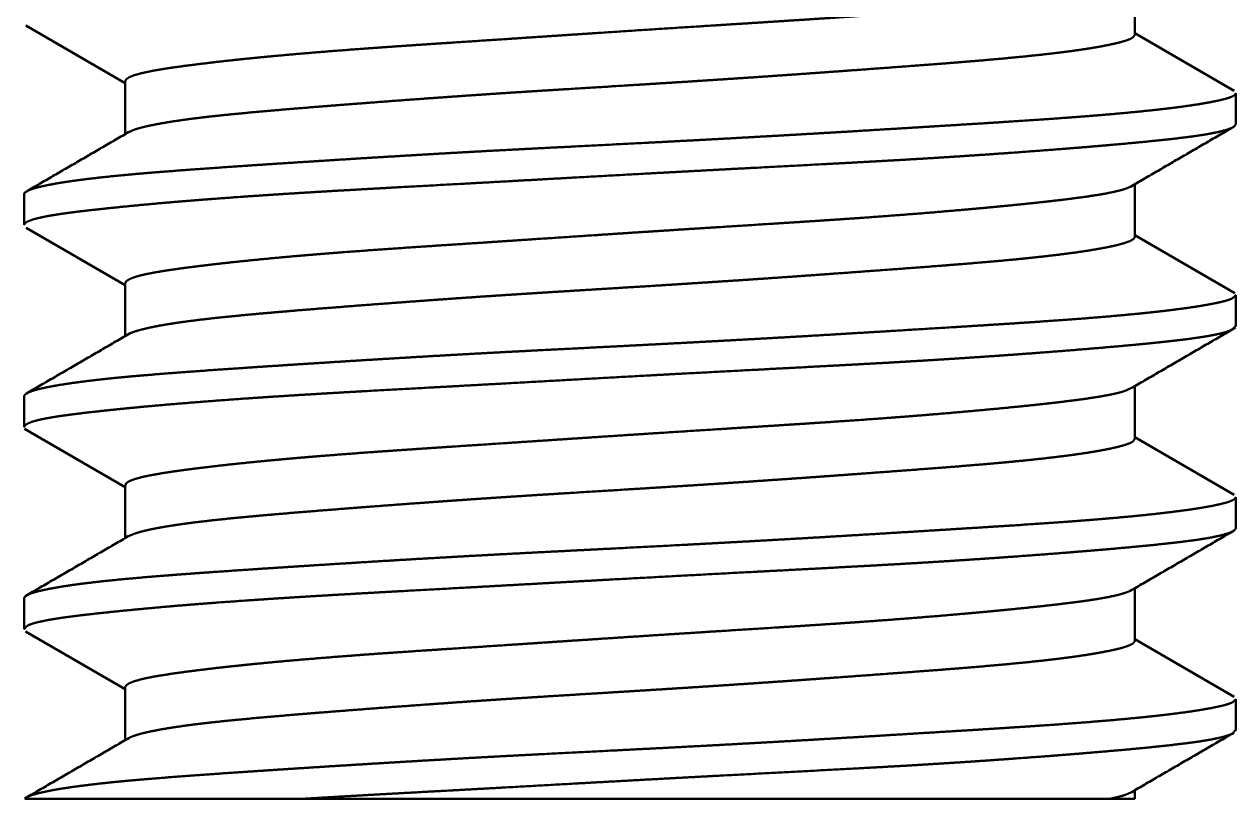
# Paper-space layout 'Layout1' of a CAD drawing. Header units: millimetres. Extents: x 0 to 420, y 0 to 297.
# Drawn here: x 142.78 to 148.78, y 153.61 to 157.44 of the extents above; entities that cross this region are included whole.
import ezdxf

# ---------------------------------------------------------------- set-up
doc = ezdxf.new("R2010")
doc.units = ezdxf.units.MM
doc.layers.add('170', color=7, linetype='Continuous', true_color=0xffffff)

psp = doc.layouts.get("Layout1")

# ---------------------------------------------------------------- linework, layer by layer
at = {"layer": '170', "color": 155, "linetype": 'Continuous', "lineweight": 50}
for p, q in [((148.285, 157.3909), (148.285, 157.6513)), ((142.7931, 157.4366), (143.285, 157.1508)), ((148.7765, 157.1137), (148.285, 157.3993)), ((143.285, 157.1601), (143.285, 156.8991)), ((148.785, 156.9491), (148.785, 157.102)), ((142.785, 156.6019), (142.785, 156.4491)), ((148.285, 156.3909), (148.285, 156.6509)), ((142.7953, 156.4353), (143.285, 156.1509)), ((148.781, 156.1109), (148.285, 156.399)), ((143.285, 156.1601), (143.285, 155.8992)), ((148.785, 155.9491), (148.785, 156.102)), ((148.285, 155.3909), (148.285, 155.6514)), ((142.785, 155.602), (142.785, 155.4491)), ((142.787, 155.4407), (143.285, 155.1513)), ((148.7764, 155.1138), (148.285, 155.3993)), ((143.285, 155.1601), (143.285, 154.8993)), ((148.785, 154.9492), (148.785, 155.1019)), ((148.285, 154.391), (148.285, 154.6508)), ((142.785, 154.602), (142.785, 154.449)), ((142.792, 154.4372), (143.285, 154.1509)), ((148.7773, 154.1132), (148.285, 154.3992)), ((143.285, 154.1601), (143.285, 153.899)), ((148.785, 153.9491), (148.785, 154.1019)), ((148.285, 153.6088), (148.285, 153.6508))]:
    psp.add_line(p, q, dxfattribs=at)
for points, knots in [([(148.2753, 157.6457), (148.2343, 157.627), (148.2001, 157.6174), (148.1572, 157.6079), (148.1451, 157.6056), (148.1324, 157.6033), (148.1192, 157.601), (148.1054, 157.5986), (148.0764, 157.594), (148.0454, 157.5894), (147.9777, 157.5803), (147.9023, 157.5711), (147.8193, 157.5617), (147.7287, 157.5522), (147.6804, 157.5473), (147.6305, 157.5424), (147.5791, 157.5375), (147.5262, 157.5326), (147.4163, 157.5227), (147.3007, 157.5128), (147.1793, 157.503), (147.0522, 157.4932), (147.0196, 157.4908), (146.9867, 157.4884), (146.9204, 157.4837), (146.8532, 157.4791), (146.7853, 157.4745), (146.6471, 157.4654), (146.5058, 157.4563), (146.3614, 157.4471), (146.288, 157.4425), (146.2139, 157.4378), (145.9168, 157.4188), (145.619, 157.3993), (145.4699, 157.3894), (145.3953, 157.3844), (145.3211, 157.3795), (145.175, 157.3697), (144.8911, 157.3511), (144.7533, 157.3419), (144.6855, 157.3373), (144.6184, 157.3327), (144.5523, 157.328), (144.4875, 157.3234), (144.3622, 157.3141), (144.2424, 157.3046), (144.128, 157.295), (144.019, 157.2852), (143.9926, 157.2827), (143.9666, 157.2802), (143.9409, 157.2777), (143.9157, 157.2753), (143.8667, 157.2703), (143.8196, 157.2653), (143.7309, 157.2554), (143.6498, 157.2457), (143.576, 157.2362), (143.5099, 157.2269), (143.4945, 157.2246), (143.4796, 157.2223), (143.4653, 157.22), (143.4516, 157.2177), (143.4257, 157.2131), (143.4021, 157.2086), (143.3613, 157.1994), (143.3291, 157.1902), (143.3055, 157.1809), (143.2908, 157.1713), (143.285, 157.1605)], [0, 0, 0.008958, 0.016017, 0.024754, 0.027207, 0.029767, 0.03244, 0.035217, 0.04106, 0.04729, 0.060881, 0.07598, 0.092586, 0.110718, 0.120362, 0.130342, 0.140609, 0.151162, 0.173114, 0.196193, 0.220401, 0.245749, 0.25226, 0.258817, 0.272045, 0.285433, 0.298973, 0.326515, 0.354671, 0.383446, 0.398068, 0.412833, 0.472045, 0.531385, 0.561105, 0.575976, 0.590749, 0.619876, 0.67646, 0.703918, 0.717438, 0.730815, 0.743993, 0.756899, 0.781887, 0.805797, 0.828631, 0.850386, 0.855654, 0.860853, 0.865981, 0.871024, 0.880823, 0.890248, 0.907979, 0.924235, 0.939019, 0.952311, 0.955401, 0.95839, 0.961272, 0.964045, 0.969263, 0.974055, 0.982372, 0.98903, 0.994068, 0.997567, 1, 1]), ([(143.2962, 156.9057), (143.33, 156.9209), (143.3453, 156.9258), (143.3627, 156.9307), (143.3825, 156.9357), (143.4044, 156.9406), (143.4543, 156.9506), (143.5124, 156.9605), (143.5784, 156.9702), (143.6524, 156.9798), (143.6925, 156.9845), (143.7346, 156.9891), (143.7564, 156.9914), (143.7787, 156.9938), (143.8013, 156.9961), (143.8244, 156.9983), (143.9206, 157.0075), (144.0231, 157.0166), (144.1318, 157.0258), (144.2468, 157.0351), (144.2766, 157.0375), (144.3373, 157.0423), (144.4308, 157.0495), (144.4944, 157.0544), (144.6244, 157.0642), (144.7582, 157.074), (144.8958, 157.0838), (145.0373, 157.0936), (145.1095, 157.0985), (145.1823, 157.1033), (145.2554, 157.108), (145.3287, 157.1127), (145.4759, 157.1218), (145.7733, 157.1401), (145.9235, 157.1495), (145.9987, 157.1542), (146.0734, 157.1589), (146.2212, 157.1685), (146.3669, 157.1782), (146.5107, 157.188), (146.5818, 157.193), (146.6874, 157.2004), (146.7572, 157.2054), (146.9273, 157.2178), (147.1837, 157.2368), (147.3047, 157.2459), (147.3634, 157.2505), (147.4209, 157.2551), (147.4492, 157.2574), (147.5047, 157.262), (147.5318, 157.2642), (147.6357, 157.2735), (147.7325, 157.2828), (147.8224, 157.2922), (147.9052, 157.3018), (147.944, 157.3067), (147.9809, 157.3116), (148.0159, 157.3166), (148.0488, 157.3215), (148.1081, 157.3314), (148.159, 157.3412), (148.2014, 157.3508), (148.2354, 157.3602), (148.2426, 157.3625), (148.2492, 157.3648), (148.2553, 157.3672), (148.2608, 157.3695), (148.2701, 157.3741), (148.2771, 157.3787), (148.285, 157.391)], [0, 0, 0.007386, 0.010566, 0.014175, 0.018222, 0.022693, 0.032829, 0.04454, 0.057817, 0.072669, 0.080693, 0.089118, 0.093483, 0.097934, 0.102464, 0.107074, 0.126297, 0.146768, 0.168477, 0.191437, 0.197375, 0.20949, 0.228146, 0.240825, 0.266762, 0.293458, 0.320909, 0.349128, 0.363524, 0.378039, 0.392599, 0.407206, 0.436562, 0.495838, 0.525763, 0.54075, 0.55564, 0.585109, 0.614172, 0.642833, 0.657011, 0.678085, 0.692007, 0.725924, 0.77707, 0.801218, 0.812932, 0.824406, 0.830052, 0.841131, 0.846539, 0.86729, 0.886644, 0.904618, 0.921206, 0.928977, 0.936395, 0.943426, 0.950039, 0.961997, 0.9723, 0.980959, 0.987979, 0.989477, 0.990874, 0.992168, 0.993357, 0.995422, 0.997096, 1, 1]), ([(148.785, 157.1019), (148.7814, 157.0944), (148.7756, 157.0898), (148.7671, 157.0852), (148.756, 157.0807), (148.7422, 157.0761), (148.7068, 157.0669), (148.6612, 157.0574), (148.6052, 157.0476), (148.5387, 157.0377), (148.5205, 157.0351), (148.5016, 157.0326), (148.4821, 157.0301), (148.4621, 157.0276), (148.4204, 157.0227), (148.3765, 157.0178), (148.2819, 157.0081), (148.1784, 156.9985), (148.1234, 156.9938), (148.0661, 156.9892), (148.0366, 156.9868), (148.0065, 156.9845), (147.9759, 156.9822), (147.9447, 156.9799), (147.8159, 156.9708), (147.6805, 156.9618), (147.5387, 156.9527), (147.3141, 156.9388), (147.1562, 156.9292), (146.9108, 156.9142), (146.7431, 156.9042), (146.5723, 156.8943), (146.3981, 156.8845), (146.2207, 156.8747), (146.1311, 156.8699), (146.0414, 156.8652), (145.8624, 156.8558), (145.5053, 156.8376), (145.2828, 156.8262), (145.1939, 156.8216), (145.0618, 156.8145), (144.9749, 156.8098), (144.8041, 156.8001), (144.6371, 156.7902), (144.474, 156.7803), (144.2755, 156.7679), (144.198, 156.763), (144.0851, 156.7557), (144.012, 156.7509), (143.871, 156.7415), (143.7368, 156.7323), (143.6096, 156.7232), (143.4895, 156.7141), (143.4606, 156.7118), (143.4323, 156.7096), (143.4046, 156.7073), (143.3775, 156.705), (143.325, 156.7004), (143.2749, 156.6959), (143.1815, 156.6865), (143.0974, 156.6768), (143.0588, 156.6719), (143.0225, 156.6669), (143.0052, 156.6644), (142.9886, 156.6618), (142.9725, 156.6593), (142.9571, 156.6568), (142.9021, 156.6468), (142.8578, 156.6369), (142.8239, 156.6272), (142.8004, 156.6177), (142.7927, 156.613), (142.7876, 156.6083), (142.786, 156.6059), (142.7852, 156.6036), (142.785, 156.6021)], [0, 0, 0.001374, 0.002596, 0.004192, 0.006187, 0.008591, 0.014638, 0.022361, 0.031771, 0.042899, 0.045951, 0.049104, 0.052349, 0.055688, 0.062643, 0.069966, 0.085708, 0.102909, 0.112058, 0.121577, 0.126476, 0.131469, 0.136557, 0.141732, 0.163118, 0.185581, 0.209101, 0.246374, 0.272566, 0.313268, 0.341078, 0.36942, 0.398295, 0.427713, 0.442583, 0.457444, 0.487123, 0.546325, 0.583218, 0.597952, 0.619861, 0.634266, 0.662596, 0.690291, 0.717353, 0.750282, 0.763136, 0.781877, 0.794007, 0.817409, 0.839666, 0.860782, 0.880736, 0.885532, 0.890233, 0.894834, 0.899339, 0.908058, 0.916394, 0.931931, 0.945954, 0.9524, 0.958463, 0.961351, 0.964141, 0.966835, 0.969422, 0.978671, 0.986195, 0.992035, 0.996222, 0.997727, 0.998873, 0.999336, 0.999747, 1, 1]), ([(142.785, 156.4492), (142.7874, 156.4558), (142.7924, 156.4606), (142.8001, 156.4655), (142.8234, 156.4749), (142.8571, 156.4841), (142.9013, 156.4932), (142.9559, 156.5023), (142.9712, 156.5046), (142.9872, 156.5068), (143.0039, 156.5091), (143.0212, 156.5114), (143.0575, 156.516), (143.0961, 156.5205), (143.1802, 156.5299), (143.2734, 156.5395), (143.3756, 156.5494), (143.4871, 156.5595), (143.5164, 156.562), (143.5463, 156.5645), (143.5766, 156.567), (143.6074, 156.5695), (143.6701, 156.5745), (143.7346, 156.5794), (143.8687, 156.5892), (144.0095, 156.5987), (144.1571, 156.6081), (144.3115, 156.6174), (144.4712, 156.6265), (144.6345, 156.6356), (144.9721, 156.654), (145.0587, 156.6588), (145.1904, 156.6661), (145.2793, 156.6711), (145.5023, 156.6835), (145.8594, 156.7032), (146.0381, 156.7129), (146.2169, 156.7224), (146.3063, 156.7272), (146.3949, 156.7318), (146.7405, 156.75), (146.9081, 156.759), (147.0722, 156.7681), (147.1127, 156.7704), (147.193, 156.7751), (147.2328, 156.7774), (147.3113, 156.7822), (147.388, 156.7871), (147.5365, 156.7969), (147.6783, 156.8069), (147.8136, 156.8169), (147.9422, 156.8268), (148.004, 156.8318), (148.0638, 156.8367), (148.1213, 156.8416), (148.1766, 156.8463), (148.2803, 156.8557), (148.375, 156.865), (148.4607, 156.8741), (148.5372, 156.8832), (148.5549, 156.8855), (148.572, 156.8878), (148.5884, 156.8901), (148.6041, 156.8924), (148.6335, 156.897), (148.6604, 156.9017), (148.7062, 156.9112), (148.7417, 156.921), (148.7555, 156.9259), (148.7667, 156.9309), (148.7714, 156.9334), (148.7753, 156.9359), (148.7786, 156.9384), (148.7812, 156.9409), (148.785, 156.9493)], [0, 0, 0.001154, 0.002311, 0.003813, 0.007973, 0.013764, 0.021226, 0.030394, 0.032958, 0.035631, 0.038413, 0.041298, 0.047354, 0.053793, 0.067802, 0.083311, 0.100317, 0.118842, 0.123714, 0.128676, 0.133711, 0.138819, 0.149247, 0.159955, 0.182206, 0.205567, 0.230044, 0.255647, 0.282126, 0.309209, 0.365171, 0.379535, 0.401366, 0.416104, 0.453082, 0.51229, 0.541914, 0.571552, 0.586362, 0.601046, 0.658337, 0.686125, 0.713339, 0.720053, 0.733371, 0.739971, 0.752979, 0.765708, 0.790338, 0.813878, 0.836327, 0.857679, 0.867938, 0.877878, 0.887434, 0.896613, 0.913849, 0.9296, 0.943865, 0.95663, 0.959584, 0.962432, 0.965172, 0.967802, 0.972738, 0.977244, 0.984997, 0.991085, 0.993518, 0.995549, 0.996419, 0.997192, 0.997876, 0.998474, 1, 1]), ([(148.2703, 156.6423), (148.2605, 156.6371), (148.2488, 156.6321), (148.235, 156.6272), (148.2189, 156.6223), (148.2008, 156.6175), (148.1581, 156.6081), (148.1071, 156.5989), (148.0478, 156.5898), (147.9799, 156.5806), (147.9616, 156.5782), (147.9428, 156.5759), (147.9236, 156.5736), (147.9039, 156.5713), (147.8632, 156.5666), (147.8208, 156.5619), (147.7308, 156.5524), (147.6339, 156.5427), (147.5829, 156.5379), (147.5301, 156.5329), (147.503, 156.5305), (147.4755, 156.528), (147.4476, 156.5255), (147.4192, 156.523), (147.3028, 156.513), (147.1816, 156.5031), (147.0557, 156.4935), (146.9252, 156.484), (146.8581, 156.4794), (146.7899, 156.4748), (146.7204, 156.4702), (146.6502, 156.4656), (146.5082, 156.4565), (146.2185, 156.4381), (146.0708, 156.4287), (145.9212, 156.419), (145.8459, 156.4142), (145.7709, 156.4093), (145.6216, 156.3994), (145.3262, 156.3798), (145.1438, 156.3677), (145.0713, 156.3629), (144.9639, 156.3558), (144.7558, 156.3421), (144.622, 156.3329), (144.4922, 156.3237), (144.3663, 156.3144), (144.3355, 156.312), (144.3049, 156.3096), (144.2747, 156.3072), (144.2449, 156.3048), (144.1866, 156.3), (144.1299, 156.2952), (144.0212, 156.2854), (143.9189, 156.2756), (143.8229, 156.2656), (143.7334, 156.2557), (143.6913, 156.2507), (143.6513, 156.2459), (143.6132, 156.2411), (143.5773, 156.2364), (143.5113, 156.2271), (143.4535, 156.218), (143.4275, 156.2134), (143.4037, 156.2089), (143.3925, 156.2066), (143.3819, 156.2043), (143.3717, 156.202), (143.3622, 156.1997), (143.3296, 156.1904), (143.3059, 156.181), (143.2911, 156.1715), (143.2851, 156.1619), (143.285, 156.1603)], [0, 0, 0.002215, 0.004733, 0.007664, 0.011, 0.014739, 0.023429, 0.033747, 0.045709, 0.059347, 0.063023, 0.06679, 0.070645, 0.074588, 0.082736, 0.09123, 0.109247, 0.128634, 0.138843, 0.149401, 0.154811, 0.160306, 0.165894, 0.171558, 0.194824, 0.219029, 0.244162, 0.270224, 0.283605, 0.297223, 0.311076, 0.325093, 0.353413, 0.411199, 0.440664, 0.470512, 0.485537, 0.500511, 0.530295, 0.589225, 0.62562, 0.640085, 0.661514, 0.703032, 0.72973, 0.755646, 0.780773, 0.786933, 0.793036, 0.799065, 0.805012, 0.816667, 0.828002, 0.849725, 0.870187, 0.889392, 0.907318, 0.915761, 0.923795, 0.931423, 0.938646, 0.9519, 0.963565, 0.968802, 0.973641, 0.97591, 0.97808, 0.980146, 0.982107, 0.988856, 0.993921, 0.997428, 0.999688, 1, 1]), ([(143.3022, 155.9093), (143.3067, 155.9116), (143.312, 155.914), (143.3178, 155.9164), (143.3241, 155.9188), (143.331, 155.9213), (143.3464, 155.9261), (143.364, 155.931), (143.4054, 155.9409), (143.4552, 155.9508), (143.4833, 155.9557), (143.5136, 155.9607), (143.5295, 155.9631), (143.546, 155.9656), (143.563, 155.9681), (143.5805, 155.9705), (143.6552, 155.9801), (143.7371, 155.9894), (143.8261, 155.9985), (143.9222, 156.0076), (143.9729, 156.0122), (144.0254, 156.0168), (144.0797, 156.0214), (144.1356, 156.0261), (144.251, 156.0355), (144.3713, 156.0449), (144.4965, 156.0546), (144.6266, 156.0643), (144.6936, 156.0693), (144.7963, 156.0768), (144.8658, 156.0817), (144.9008, 156.0842), (145.042, 156.094), (145.1854, 156.1035), (145.331, 156.1128), (145.4788, 156.122), (145.5535, 156.1266), (145.5911, 156.1289), (145.7038, 156.1358), (145.9278, 156.1497), (146.0761, 156.1591), (146.2236, 156.1687), (146.3702, 156.1784), (146.4067, 156.1809), (146.4794, 156.1859), (146.5868, 156.1933), (146.6572, 156.1983), (146.7952, 156.2082), (147.0601, 156.2276), (147.187, 156.237), (147.3089, 156.2462), (147.3675, 156.2508), (147.4245, 156.2553), (147.534, 156.2644), (147.6373, 156.2736), (147.6866, 156.2782), (147.7344, 156.2829), (147.7577, 156.2853), (147.7806, 156.2877), (147.803, 156.2901), (147.8251, 156.2925), (147.908, 156.3022), (147.983, 156.3119), (148.05, 156.3217), (148.109, 156.3316), (148.1355, 156.3365), (148.16, 156.3414), (148.1715, 156.3438), (148.1825, 156.3463), (148.1929, 156.3487), (148.2027, 156.3511), (148.2364, 156.3605), (148.2613, 156.3697), (148.2773, 156.3788), (148.2845, 156.388), (148.285, 156.391)], [0, 0, 0.001006, 0.002157, 0.00341, 0.004764, 0.00622, 0.009435, 0.013061, 0.02154, 0.031666, 0.03735, 0.043454, 0.046665, 0.049981, 0.053408, 0.056934, 0.071941, 0.08836, 0.106181, 0.125403, 0.135545, 0.146044, 0.156904, 0.168065, 0.191129, 0.215177, 0.240195, 0.266189, 0.279556, 0.300067, 0.313952, 0.320934, 0.349137, 0.377771, 0.406835, 0.436331, 0.451245, 0.458743, 0.481234, 0.525941, 0.555542, 0.584981, 0.614257, 0.621551, 0.636069, 0.657505, 0.671563, 0.699125, 0.752038, 0.77738, 0.801737, 0.813446, 0.824845, 0.846727, 0.867382, 0.877252, 0.886812, 0.891474, 0.896059, 0.900562, 0.904976, 0.921614, 0.936666, 0.950154, 0.962078, 0.967452, 0.97243, 0.974771, 0.977007, 0.979134, 0.981151, 0.988124, 0.993403, 0.997081, 0.999405, 1, 1]), ([(148.785, 156.1021), (148.7678, 156.0855), (148.7569, 156.081), (148.7433, 156.0764), (148.7355, 156.0741), (148.727, 156.0718), (148.7178, 156.0695), (148.7079, 156.0671), (148.6621, 156.0576), (148.6063, 156.0478), (148.5406, 156.0379), (148.4651, 156.028), (148.4236, 156.023), (148.3796, 156.0181), (148.333, 156.0132), (148.2842, 156.0083), (148.1804, 155.9987), (148.0685, 155.9893), (147.9486, 155.9802), (147.8208, 155.9711), (147.7538, 155.9666), (147.6848, 155.962), (147.6139, 155.9575), (147.5417, 155.9529), (147.3933, 155.9437), (147.0808, 155.9245), (146.875, 155.9121), (146.7903, 155.907), (146.6618, 155.8995), (146.5755, 155.8945), (146.4015, 155.8846), (146.2257, 155.875), (146.048, 155.8655), (145.8233, 155.8538), (145.7328, 155.8492), (145.5979, 155.8423), (145.331, 155.8287), (145.1553, 155.8196), (144.9813, 155.8101), (144.8092, 155.8004), (144.7242, 155.7954), (144.6404, 155.7904), (144.4769, 155.7805), (144.3185, 155.7706), (144.1653, 155.7609), (144.0172, 155.7512), (143.9451, 155.7465), (143.8745, 155.7417), (143.7392, 155.7325), (143.612, 155.7234), (143.4928, 155.7144), (143.3814, 155.7053), (143.3288, 155.7008), (143.2782, 155.6962), (143.2536, 155.6938), (143.2296, 155.6915), (143.2062, 155.6891), (143.1835, 155.6867), (143.0988, 155.677), (143.024, 155.6671), (142.959, 155.6571), (142.904, 155.6471), (142.8802, 155.6421), (142.8589, 155.6372), (142.8403, 155.6323), (142.8244, 155.6274), (142.8007, 155.6178), (142.7878, 155.6085), (142.785, 155.6019)], [0, 0, 0.003953, 0.00591, 0.008284, 0.009633, 0.011091, 0.012661, 0.014338, 0.022085, 0.031467, 0.042467, 0.055087, 0.062008, 0.069342, 0.077094, 0.085221, 0.102484, 0.121074, 0.140981, 0.162209, 0.173324, 0.184778, 0.196536, 0.208522, 0.233144, 0.284979, 0.31913, 0.333175, 0.354501, 0.368816, 0.397671, 0.42683, 0.45629, 0.493549, 0.508548, 0.530921, 0.575174, 0.604312, 0.63316, 0.661712, 0.675814, 0.689705, 0.716836, 0.743115, 0.768544, 0.793119, 0.805081, 0.816801, 0.83925, 0.860369, 0.880175, 0.898668, 0.907421, 0.915838, 0.919923, 0.923916, 0.927808, 0.931595, 0.945713, 0.958205, 0.969088, 0.978355, 0.982382, 0.985997, 0.989185, 0.991935, 0.996162, 0.998811, 1, 1]), ([(142.785, 155.4493), (142.7876, 155.4561), (142.8004, 155.4656), (142.8239, 155.4751), (142.8396, 155.4797), (142.8581, 155.4844), (142.8683, 155.4867), (142.8793, 155.489), (142.8908, 155.4913), (142.903, 155.4936), (142.9581, 155.5026), (143.0229, 155.5116), (143.0975, 155.5207), (143.1819, 155.5301), (143.2278, 155.5349), (143.2762, 155.5398), (143.3269, 155.5448), (143.3796, 155.5498), (143.4909, 155.5598), (143.6101, 155.5697), (143.737, 155.5796), (143.8717, 155.5894), (143.9421, 155.5942), (143.978, 155.5966), (144.0143, 155.599), (144.0878, 155.6037), (144.1626, 155.6084), (144.316, 155.6176), (144.4743, 155.6267), (144.8057, 155.645), (144.8917, 155.6496), (144.9349, 155.652), (145.0652, 155.6592), (145.1525, 155.664), (145.5056, 155.6837), (145.8647, 155.7035), (146.0448, 155.7133), (146.3986, 155.732), (146.6586, 155.7457), (146.7868, 155.7525), (146.8293, 155.7547), (146.9137, 155.7593), (147.0782, 155.7684), (147.2373, 155.7777), (147.3909, 155.7873), (147.5392, 155.7971), (147.6112, 155.8021), (147.6819, 155.8071), (147.7511, 155.8122), (147.8183, 155.8172), (147.9466, 155.8272), (148.0666, 155.8369), (148.1785, 155.8465), (148.2823, 155.8559), (148.3069, 155.8583), (148.331, 155.8606), (148.3546, 155.8629), (148.3777, 155.8653), (148.422, 155.8699), (148.4637, 155.8744), (148.5395, 155.8835), (148.6054, 155.8926), (148.6613, 155.9019), (148.7071, 155.9114), (148.717, 155.9139), (148.7262, 155.9163), (148.7348, 155.9188), (148.7427, 155.9213), (148.7564, 155.9263), (148.7675, 155.9313), (148.785, 155.9493)], [0, 0, 0.001195, 0.003845, 0.00803, 0.010748, 0.013897, 0.015636, 0.017486, 0.01944, 0.021494, 0.030727, 0.041569, 0.054012, 0.068068, 0.075708, 0.083761, 0.092195, 0.100961, 0.119468, 0.139262, 0.160339, 0.182706, 0.19438, 0.20034, 0.206364, 0.218568, 0.23098, 0.256416, 0.282668, 0.337627, 0.351881, 0.359047, 0.380648, 0.395126, 0.453674, 0.513232, 0.543083, 0.601753, 0.644857, 0.66612, 0.673163, 0.687145, 0.714432, 0.740814, 0.766304, 0.790898, 0.802859, 0.814592, 0.826082, 0.837243, 0.858537, 0.878477, 0.897073, 0.914319, 0.918419, 0.922431, 0.926359, 0.930197, 0.937565, 0.944511, 0.95716, 0.968168, 0.977549, 0.985305, 0.986991, 0.988572, 0.990051, 0.99142, 0.993837, 0.995838, 1, 1]), ([(148.2758, 155.6461), (148.236, 155.6275), (148.2202, 155.6227), (148.2022, 155.6179), (148.1923, 155.6155), (148.1819, 155.6131), (148.1709, 155.6107), (148.1594, 155.6084), (148.1081, 155.5991), (148.0489, 155.5899), (147.9817, 155.5808), (147.9067, 155.5716), (147.8662, 155.5669), (147.8238, 155.5622), (147.7793, 155.5574), (147.7329, 155.5526), (147.6356, 155.5429), (147.5322, 155.5331), (147.4227, 155.5233), (147.3071, 155.5134), (147.247, 155.5084), (147.1854, 155.5034), (147.154, 155.501), (147.1223, 155.4985), (147.0583, 155.4937), (146.9274, 155.4842), (146.793, 155.475), (146.6549, 155.4659), (146.5133, 155.4568), (146.4411, 155.4522), (146.3681, 155.4476), (146.2212, 155.4382), (145.9252, 155.4193), (145.7762, 155.4096), (145.5515, 155.3948), (145.4024, 155.3849), (145.1831, 155.3703), (144.8987, 155.3516), (144.7599, 155.3423), (144.6916, 155.3377), (144.6246, 155.3331), (144.5589, 155.3285), (144.4944, 155.3239), (144.3692, 155.3146), (144.249, 155.3052), (144.1908, 155.3004), (144.1339, 155.2955), (144.1059, 155.2931), (144.0782, 155.2906), (144.0508, 155.2881), (144.0239, 155.2857), (143.9206, 155.2757), (143.8246, 155.2658), (143.7358, 155.256), (143.6541, 155.2462), (143.6159, 155.2414), (143.5796, 155.2367), (143.5621, 155.2343), (143.5451, 155.232), (143.5286, 155.2296), (143.5127, 155.2273), (143.4544, 155.2181), (143.4046, 155.2091), (143.3633, 155.2), (143.3306, 155.1907), (143.3174, 155.186), (143.3065, 155.1813), (143.3018, 155.1789), (143.2977, 155.1765), (143.2942, 155.1741), (143.2913, 155.1717), (143.285, 155.1602)], [0, 0, 0.008727, 0.012012, 0.01572, 0.017735, 0.019857, 0.02209, 0.024431, 0.034785, 0.046706, 0.06018, 0.075209, 0.08331, 0.091808, 0.100709, 0.109967, 0.129411, 0.150069, 0.17193, 0.194997, 0.206985, 0.219283, 0.225543, 0.231863, 0.244632, 0.270711, 0.297505, 0.325011, 0.353229, 0.36761, 0.382165, 0.411438, 0.4704, 0.500085, 0.544868, 0.574581, 0.61828, 0.674957, 0.702608, 0.716217, 0.729573, 0.742676, 0.755528, 0.780491, 0.80446, 0.816072, 0.827434, 0.833022, 0.838545, 0.844005, 0.849387, 0.870011, 0.889201, 0.906976, 0.923336, 0.930982, 0.938267, 0.941776, 0.945188, 0.948499, 0.951699, 0.963437, 0.973493, 0.981896, 0.988662, 0.991439, 0.993815, 0.994856, 0.995797, 0.996642, 0.997398, 1, 1]), ([(143.3007, 154.9084), (143.3316, 154.9214), (143.3646, 154.9312), (143.4064, 154.9411), (143.4306, 154.9461), (143.457, 154.9511), (143.4854, 154.9561), (143.5157, 154.961), (143.5823, 154.9708), (143.6565, 154.9803), (143.7386, 154.9896), (143.8285, 154.9988), (143.8522, 155.0011), (143.8764, 155.0033), (143.9008, 155.0056), (143.9257, 155.0079), (143.9765, 155.0125), (144.0289, 155.0171), (144.1379, 155.0263), (144.2529, 155.0356), (144.3737, 155.0451), (144.4048, 155.0475), (144.4682, 155.0524), (144.5004, 155.0549), (144.6314, 155.0647), (144.7657, 155.0745), (144.9033, 155.0844), (145.0443, 155.0941), (145.1161, 155.0989), (145.1887, 155.1037), (145.2621, 155.1084), (145.336, 155.1131), (145.4839, 155.1223), (145.7812, 155.1406), (146.0052, 155.1546), (146.1547, 155.1642), (146.2288, 155.169), (146.3749, 155.1788), (146.5184, 155.1886), (146.6594, 155.1985), (146.7979, 155.2084), (146.8662, 155.2133), (146.9336, 155.2183), (147.0647, 155.2279), (147.1905, 155.2373), (147.311, 155.2464), (147.4264, 155.2555), (147.5365, 155.2646), (147.5632, 155.267), (147.5895, 155.2693), (147.6153, 155.2716), (147.6407, 155.2739), (147.6901, 155.2786), (147.7376, 155.2833), (147.8271, 155.2927), (147.9093, 155.3023), (147.9842, 155.3121), (148.0517, 155.322), (148.1109, 155.3319), (148.1615, 155.3417), (148.2035, 155.3513), (148.2369, 155.3607), (148.2504, 155.3653), (148.2617, 155.3699), (148.2665, 155.3722), (148.2708, 155.3745), (148.2745, 155.3768), (148.2777, 155.3791), (148.285, 155.3911)], [0, 0, 0.006664, 0.013513, 0.022073, 0.027005, 0.032353, 0.038091, 0.044212, 0.057602, 0.072515, 0.088962, 0.106966, 0.111708, 0.116531, 0.121428, 0.126399, 0.136564, 0.147025, 0.16882, 0.191783, 0.21592, 0.22214, 0.234807, 0.241236, 0.267383, 0.294202, 0.321683, 0.349828, 0.36415, 0.378643, 0.393303, 0.408032, 0.437558, 0.496861, 0.541557, 0.571398, 0.586175, 0.615338, 0.643994, 0.672145, 0.699788, 0.713416, 0.72689, 0.753059, 0.778178, 0.802258, 0.825303, 0.847299, 0.852633, 0.857891, 0.863062, 0.868138, 0.878014, 0.887521, 0.905451, 0.921933, 0.936973, 0.950549, 0.962517, 0.972773, 0.981347, 0.988257, 0.991097, 0.993529, 0.994596, 0.995566, 0.996437, 0.997218, 1, 1]), ([(148.785, 155.1019), (148.7818, 155.0948), (148.7681, 155.0857), (148.7439, 155.0766), (148.7092, 155.0674), (148.664, 155.0579), (148.6374, 155.0531), (148.6082, 155.0481), (148.5926, 155.0456), (148.5763, 155.0431), (148.5595, 155.0406), (148.5421, 155.0381), (148.4665, 155.0282), (148.3817, 155.0183), (148.2876, 155.0086), (148.1843, 154.9991), (148.157, 154.9967), (148.1291, 154.9943), (148.1006, 154.9919), (148.0715, 154.9896), (148.0121, 154.9849), (147.9509, 154.9803), (147.8233, 154.9713), (147.6886, 154.9623), (147.547, 154.9533), (147.3601, 154.9417), (147.2824, 154.9369), (147.1639, 154.9296), (146.9203, 154.9148), (146.7531, 154.9048), (146.5819, 154.8948), (146.4067, 154.8849), (146.2292, 154.8752), (146.0512, 154.8657), (145.6941, 154.8472), (145.5149, 154.8381), (145.4701, 154.8358), (145.3803, 154.8313), (145.1585, 154.8197), (144.9847, 154.8103), (144.814, 154.8006), (144.6466, 154.7908), (144.564, 154.7858), (144.4417, 154.7783), (144.3615, 154.7733), (144.1679, 154.761), (144.0203, 154.7514), (143.879, 154.742), (143.7441, 154.7328), (143.679, 154.7282), (143.6156, 154.7236), (143.5542, 154.7191), (143.495, 154.7145), (143.3834, 154.7055), (143.2806, 154.6964), (143.1867, 154.687), (143.1016, 154.6773), (143.0818, 154.6749), (143.0625, 154.6724), (143.0438, 154.6699), (143.0257, 154.6673), (142.9916, 154.6623), (142.9601, 154.6573), (142.905, 154.6473), (142.8601, 154.6375), (142.8255, 154.6277), (142.8014, 154.6182), (142.797, 154.6158), (142.7933, 154.6134), (142.7903, 154.6111), (142.7879, 154.6087), (142.785, 154.6021)], [0, 0, 0.001286, 0.004002, 0.008287, 0.014231, 0.021878, 0.026349, 0.03126, 0.033881, 0.036603, 0.039419, 0.042334, 0.05495, 0.069091, 0.084748, 0.101936, 0.106475, 0.111112, 0.115848, 0.120671, 0.130537, 0.140699, 0.161888, 0.184233, 0.207726, 0.238736, 0.251624, 0.27128, 0.31169, 0.339437, 0.36783, 0.396878, 0.426321, 0.455828, 0.51504, 0.544745, 0.55218, 0.567064, 0.603839, 0.632662, 0.660963, 0.688743, 0.702434, 0.722726, 0.736035, 0.768143, 0.792639, 0.816086, 0.83848, 0.849278, 0.859806, 0.870006, 0.879832, 0.898376, 0.91546, 0.931092, 0.945265, 0.948578, 0.951798, 0.954922, 0.95794, 0.96365, 0.968929, 0.978215, 0.985822, 0.991771, 0.996071, 0.996898, 0.997625, 0.998259, 0.998806, 1, 1]), ([(142.785, 154.4493), (142.801, 154.4659), (142.806, 154.4683), (142.8116, 154.4707), (142.818, 154.4731), (142.825, 154.4754), (142.8409, 154.4801), (142.8594, 154.4847), (142.9042, 154.4938), (142.9591, 154.5028), (142.9905, 154.5073), (143.0244, 154.5118), (143.0424, 154.5141), (143.061, 154.5164), (143.0802, 154.5187), (143.1001, 154.521), (143.1852, 154.5304), (143.2791, 154.5401), (143.3817, 154.55), (143.493, 154.56), (143.5519, 154.565), (143.6131, 154.57), (143.6445, 154.5725), (143.6764, 154.575), (143.7088, 154.5775), (143.7416, 154.58), (143.8767, 154.5897), (144.018, 154.5993), (144.1654, 154.6086), (144.319, 154.6178), (144.4789, 154.627), (144.6437, 154.6361), (144.982, 154.6546), (145.1556, 154.6642), (145.3767, 154.6765), (145.4215, 154.679), (145.5114, 154.6841), (145.691, 154.694), (146.0482, 154.7134), (146.403, 154.7323), (146.4912, 154.7369), (146.5351, 154.7392), (146.665, 154.746), (146.9178, 154.7595), (147.0811, 154.7686), (147.2404, 154.7779), (147.3954, 154.7876), (147.5445, 154.7975), (147.6864, 154.8075), (147.8212, 154.8174), (147.9488, 154.8273), (148.0099, 154.8323), (148.0692, 154.8371), (148.0981, 154.8396), (148.1267, 154.842), (148.1547, 154.8444), (148.1821, 154.8468), (148.2859, 154.8563), (148.3802, 154.8655), (148.4652, 154.8746), (148.5408, 154.8837), (148.5751, 154.8882), (148.6069, 154.8928), (148.622, 154.8952), (148.6364, 154.8975), (148.6501, 154.8998), (148.6631, 154.9022), (148.7086, 154.9118), (148.7434, 154.9215), (148.7678, 154.9314), (148.7816, 154.9414), (148.7834, 154.9438), (148.7845, 154.9463), (148.785, 154.9493)], [0, 0, 0.003819, 0.004738, 0.005757, 0.006877, 0.008098, 0.010846, 0.014005, 0.021562, 0.030786, 0.03603, 0.041697, 0.044692, 0.047795, 0.051007, 0.054322, 0.068499, 0.084128, 0.101193, 0.119692, 0.129482, 0.139637, 0.144856, 0.150161, 0.155538, 0.160981, 0.183401, 0.206845, 0.231305, 0.256785, 0.283299, 0.310616, 0.366721, 0.395501, 0.432162, 0.439586, 0.454503, 0.484277, 0.543511, 0.602327, 0.616957, 0.624224, 0.64576, 0.687672, 0.714759, 0.741167, 0.76688, 0.791631, 0.815181, 0.83755, 0.858737, 0.868887, 0.878739, 0.883552, 0.888288, 0.892945, 0.897507, 0.914762, 0.930453, 0.944602, 0.957206, 0.962929, 0.968259, 0.970778, 0.973191, 0.975495, 0.977687, 0.985378, 0.991374, 0.995728, 0.998544, 0.999051, 0.999502, 1, 1]), ([(148.2687, 154.6414), (148.2614, 154.6376), (148.2365, 154.6277), (148.2029, 154.6181), (148.1608, 154.6087), (148.1101, 154.5994), (148.0816, 154.5948), (148.0509, 154.5902), (148.0347, 154.5879), (148.018, 154.5856), (148.0008, 154.5833), (147.9832, 154.581), (147.9081, 154.5717), (147.8257, 154.5624), (147.7361, 154.5529), (147.6392, 154.5433), (147.6139, 154.5408), (147.5618, 154.5359), (147.535, 154.5334), (147.4805, 154.5284), (147.4247, 154.5235), (147.3092, 154.5135), (147.1886, 154.5037), (147.0629, 154.494), (146.9319, 154.4845), (146.8645, 154.4798), (146.7961, 154.4752), (146.727, 154.4706), (146.6573, 154.466), (146.5162, 154.457), (146.2265, 154.4386), (146.0406, 154.4267), (145.9656, 154.4219), (145.8534, 154.4147), (145.63, 154.4), (145.4817, 154.3902), (145.334, 154.3803), (145.2603, 154.3754), (145.1869, 154.3705), (144.9012, 154.3517), (144.7635, 154.3426), (144.6294, 154.3334), (144.5636, 154.3288), (144.4987, 154.3242), (144.4347, 154.3195), (144.3719, 154.3148), (144.251, 154.3053), (144.1361, 154.2957), (144.0272, 154.286), (143.9243, 154.2761), (143.8751, 154.2711), (143.8274, 154.2661), (143.8042, 154.2636), (143.7814, 154.2611), (143.7592, 154.2586), (143.7374, 154.2562), (143.6554, 154.2464), (143.5812, 154.2369), (143.5148, 154.2276), (143.4563, 154.2185), (143.4429, 154.2162), (143.43, 154.2139), (143.4176, 154.2116), (143.4058, 154.2093), (143.3838, 154.2047), (143.364, 154.2001), (143.3311, 154.1909), (143.307, 154.1816), (143.2917, 154.1721), (143.2852, 154.1624), (143.285, 154.1603)], [0, 0, 0.001632, 0.006975, 0.013931, 0.022521, 0.032773, 0.038534, 0.044724, 0.047982, 0.051338, 0.054787, 0.058329, 0.0734, 0.08991, 0.107854, 0.127239, 0.132314, 0.142739, 0.148084, 0.158983, 0.170143, 0.19323, 0.217333, 0.242452, 0.268593, 0.282057, 0.295714, 0.309501, 0.323406, 0.351584, 0.409382, 0.446491, 0.461456, 0.483846, 0.528444, 0.558039, 0.587524, 0.602225, 0.616888, 0.673907, 0.701379, 0.728165, 0.741298, 0.754256, 0.767037, 0.779573, 0.803728, 0.826689, 0.848467, 0.86906, 0.878908, 0.888451, 0.893106, 0.897663, 0.90212, 0.906479, 0.922932, 0.937828, 0.951179, 0.962977, 0.965683, 0.96829, 0.9708, 0.973205, 0.977682, 0.981724, 0.988527, 0.993674, 0.997268, 0.999592, 1, 1]), ([(143.2953, 153.905), (143.3077, 153.912), (143.3189, 153.9168), (143.3323, 153.9217), (143.3399, 153.9241), (143.348, 153.9266), (143.3567, 153.9291), (143.3659, 153.9315), (143.4079, 153.9414), (143.4582, 153.9513), (143.5167, 153.9612), (143.5836, 153.9709), (143.6017, 153.9734), (143.6203, 153.9758), (143.6394, 153.9782), (143.659, 153.9806), (143.6995, 153.9853), (143.7417, 153.9899), (143.8312, 153.999), (143.9275, 154.0081), (144.0306, 154.0172), (144.1405, 154.0265), (144.198, 154.0312), (144.2568, 154.0359), (144.378, 154.0455), (144.5035, 154.0551), (144.6336, 154.0649), (144.7681, 154.0747), (144.9071, 154.0846), (144.978, 154.0896), (145.0494, 154.0945), (145.1211, 154.0993), (145.1933, 154.104), (145.339, 154.1133), (145.5606, 154.1271), (145.6728, 154.1339), (145.7104, 154.1363), (145.7858, 154.1409), (145.9357, 154.1502), (146.0842, 154.1596), (146.2314, 154.1692), (146.3773, 154.1789), (146.5217, 154.1888), (146.5934, 154.1938), (146.6642, 154.1988), (146.8026, 154.2087), (147.0668, 154.2281), (147.1927, 154.2374), (147.3143, 154.2467), (147.3732, 154.2513), (147.4304, 154.2558), (147.5398, 154.2649), (147.6427, 154.2741), (147.7391, 154.2834), (147.8289, 154.2929), (147.8503, 154.2953), (147.8712, 154.2977), (147.8918, 154.3002), (147.9118, 154.3026), (147.9503, 154.3075), (147.9867, 154.3124), (148.0534, 154.3223), (148.1119, 154.3321), (148.1623, 154.3419), (148.2044, 154.3515), (148.2136, 154.3539), (148.2223, 154.3563), (148.2304, 154.3586), (148.2379, 154.361), (148.2513, 154.3656), (148.2624, 154.3702), (148.278, 154.3793), (148.2847, 154.3885), (148.285, 154.391)], [0, 0, 0.002826, 0.005249, 0.008097, 0.00968, 0.01137, 0.013161, 0.015053, 0.02363, 0.033828, 0.045639, 0.059086, 0.062707, 0.06643, 0.07026, 0.074186, 0.082293, 0.09074, 0.108644, 0.127883, 0.148461, 0.170388, 0.181865, 0.193609, 0.217772, 0.242822, 0.268757, 0.295575, 0.323289, 0.337428, 0.351657, 0.365964, 0.380355, 0.409382, 0.453539, 0.475895, 0.483389, 0.498415, 0.528283, 0.557882, 0.587216, 0.616283, 0.645084, 0.659375, 0.673489, 0.70108, 0.75377, 0.77887, 0.803129, 0.814877, 0.82629, 0.848133, 0.868679, 0.887932, 0.905883, 0.910167, 0.914367, 0.91848, 0.922495, 0.930214, 0.937522, 0.950926, 0.962725, 0.972927, 0.981516, 0.98341, 0.985199, 0.986877, 0.988444, 0.991258, 0.993652, 0.997242, 0.999499, 1, 1]), ([(148.785, 154.1019), (148.7688, 154.086), (148.7638, 154.0838), (148.7581, 154.0815), (148.7517, 154.0792), (148.7447, 154.0769), (148.7286, 154.0722), (148.7099, 154.0676), (148.665, 154.0581), (148.6099, 154.0484), (148.5447, 154.0385), (148.4692, 154.0285), (148.4488, 154.026), (148.4276, 154.0235), (148.4059, 154.021), (148.3837, 154.0186), (148.3376, 154.0137), (148.2894, 154.0088), (148.1866, 153.9992), (148.0753, 153.9899), (147.9555, 153.9807), (147.8272, 153.9715), (147.7601, 153.967), (147.6914, 153.9625), (147.6212, 153.9579), (147.5497, 153.9534), (147.4021, 153.9443), (147.1699, 153.93), (147.0488, 153.9226), (146.9663, 153.9176), (146.7562, 153.905), (146.5852, 153.895), (146.4118, 153.8852), (146.2357, 153.8755), (146.1468, 153.8707), (146.0121, 153.8636), (145.9218, 153.8589), (145.6973, 153.8474), (145.3414, 153.8293), (145.165, 153.8201), (145.0772, 153.8154), (144.9897, 153.8106), (144.903, 153.8057), (144.8174, 153.8008), (144.6496, 153.791), (144.4863, 153.781), (144.3276, 153.7712), (144.1733, 153.7614), (144.0979, 153.7565), (144.0239, 153.7517), (143.8815, 153.7422), (143.7467, 153.733), (143.6193, 153.7239), (143.4993, 153.7149), (143.3869, 153.7058), (143.36, 153.7035), (143.3336, 153.7012), (143.3079, 153.6989), (143.2828, 153.6966), (143.2343, 153.6919), (143.1883, 153.6872), (143.1034, 153.6775), (143.0281, 153.6677), (142.994, 153.6627), (142.9624, 153.6577), (142.9475, 153.6552), (142.9332, 153.6526), (142.9195, 153.6501), (142.9064, 153.6476), (142.8608, 153.6376), (142.8259, 153.6279), (142.8016, 153.6183), (142.788, 153.6088)], [0, 0, 0.003758, 0.004669, 0.005687, 0.00681, 0.008042, 0.010815, 0.014003, 0.021622, 0.030899, 0.041834, 0.054449, 0.057871, 0.061396, 0.065017, 0.068725, 0.07641, 0.084448, 0.101572, 0.120088, 0.139999, 0.161333, 0.17249, 0.1839, 0.195555, 0.207449, 0.231963, 0.270541, 0.290649, 0.304361, 0.339257, 0.367649, 0.396458, 0.425685, 0.440458, 0.462818, 0.477803, 0.515088, 0.574174, 0.603455, 0.618032, 0.632561, 0.646969, 0.661185, 0.689051, 0.716171, 0.742545, 0.768169, 0.780696, 0.792996, 0.816653, 0.839067, 0.860244, 0.880189, 0.898887, 0.903366, 0.907754, 0.912041, 0.916227, 0.924297, 0.931968, 0.94613, 0.958722, 0.964432, 0.969747, 0.972254, 0.974664, 0.976973, 0.97918, 0.986919, 0.99293, 0.997259, 1, 1]), ([(144.1693, 153.6088), (144.3242, 153.6181), (144.4833, 153.6272), (144.6467, 153.6363), (144.8998, 153.6501), (144.9862, 153.6548), (145.0738, 153.6596), (145.1618, 153.6645), (145.516, 153.6843), (145.6943, 153.6942), (145.9633, 153.7089), (146.1432, 153.7185), (146.2325, 153.7233), (146.5824, 153.7417), (146.9214, 153.7597), (147.0043, 153.7643), (147.0864, 153.7689), (147.1671, 153.7735), (147.2462, 153.7782), (147.3998, 153.7878), (147.5474, 153.7977), (147.689, 153.8077), (147.8245, 153.8177), (147.8574, 153.8202), (147.9218, 153.8252), (147.9532, 153.8277), (148.0143, 153.8326), (148.0733, 153.8375), (148.1848, 153.8471), (148.2877, 153.8564), (148.382, 153.8657), (148.4676, 153.8749), (148.5434, 153.884), (148.6089, 153.8931), (148.6642, 153.9024), (148.7093, 153.9119), (148.728, 153.9168), (148.7441, 153.9218), (148.7512, 153.9243), (148.7576, 153.9268), (148.7634, 153.9293), (148.7684, 153.9318), (148.785, 153.9494)], [0, 0, 0.033449, 0.067821, 0.103105, 0.157737, 0.176407, 0.195309, 0.214319, 0.290798, 0.329299, 0.387382, 0.426242, 0.44551, 0.521063, 0.594239, 0.612155, 0.629887, 0.647299, 0.664382, 0.697568, 0.729459, 0.76006, 0.789353, 0.796471, 0.810404, 0.817193, 0.830418, 0.843176, 0.867301, 0.88958, 0.910009, 0.928563, 0.945037, 0.959292, 0.971375, 0.98131, 0.985477, 0.98911, 0.99073, 0.992215, 0.993571, 0.994791, 1, 1]), ([(142.788, 153.6088), (142.9816, 153.6088), (144.1693, 153.6088)], [0, 0, 0.140174, 1, 1]), ([(148.1616, 153.6088), (148.0769, 153.6088), (148.0206, 153.6088), (147.9193, 153.6088), (147.8407, 153.6088), (147.7086, 153.6088), (147.5073, 153.6088), (147.3666, 153.6088), (147.3071, 153.6088), (147.2156, 153.6088), (147.1529, 153.6088), (146.8895, 153.6088), (146.6062, 153.6088), (146.4585, 153.6088), (146.3086, 153.6088), (146.0028, 153.6088), (145.8469, 153.6088), (145.7681, 153.6088), (145.689, 153.6088), (145.3743, 153.6088), (145.0626, 153.6088), (144.9079, 153.6088), (144.8693, 153.6088), (144.7923, 153.6088), (144.6027, 153.6088), (144.3104, 153.6088), (144.1693, 153.6088)], [0, 0, 0.021225, 0.035324, 0.060707, 0.080395, 0.113467, 0.163904, 0.199153, 0.214033, 0.236973, 0.252668, 0.318657, 0.389605, 0.426614, 0.464149, 0.540749, 0.579806, 0.599525, 0.619339, 0.698168, 0.776251, 0.815008, 0.824666, 0.84395, 0.891449, 0.96465, 1, 1]), ([(148.2677, 153.6408), (148.2375, 153.6281), (148.23, 153.6256), (148.2219, 153.6232), (148.2132, 153.6207), (148.2039, 153.6183), (148.1838, 153.6135), (148.1616, 153.6088)], [0, 0, 0.294719, 0.366155, 0.442448, 0.523632, 0.609644, 0.795732, 1, 1])]:
    psp.add_open_spline(points, degree=1, knots=knots, dxfattribs=at)
for points in [[(143.3034, 156.9098), (142.789, 156.6109)], [(148.264, 156.6387), (148.7777, 156.9371)], [(148.2694, 155.6423), (148.7829, 155.9406)], [(143.3095, 155.9135), (142.7965, 155.6154)], [(148.2624, 154.6377), (148.7767, 154.9365)], [(143.3079, 154.9126), (142.7936, 154.6138)], [(143.3024, 153.9091), (142.7886, 153.6106)], [(148.2618, 153.6374), (148.7751, 153.9356)], [(148.1616, 153.6088), (148.285, 153.6088)]]:
    psp.add_open_spline(points, degree=1, dxfattribs=at)

doc.saveas('drawing.dxf')
